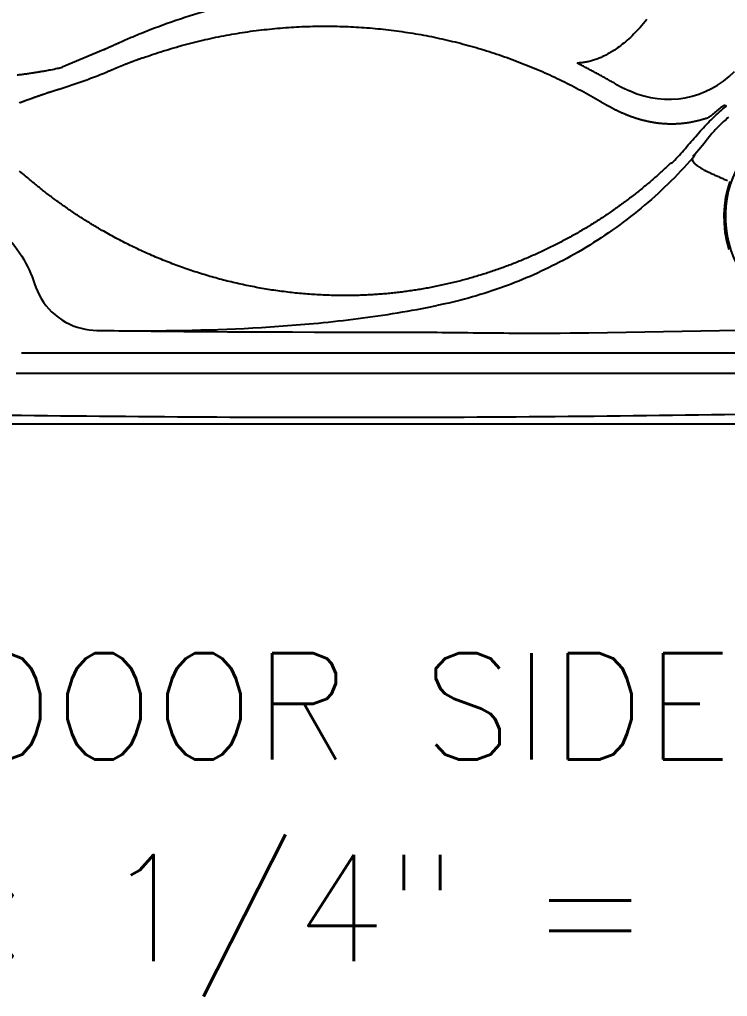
# Model space of a CAD drawing. Extents: x 528 to 612, y 649 to 778.
# Drawn here: x 558 to 584.69, y 648.8 to 685.6 of the extents above; entities that cross this region are included whole.
import ezdxf
from ezdxf.enums import TextEntityAlignment as Align

# ---------------------------------------------------------------- set-up
doc = ezdxf.new("R2010")
doc.units = 0
doc.header["$MEASUREMENT"] = 0
doc.layers.add('1', color=4, linetype='Continuous')
doc.layers.add('DIM', color=3, linetype='Continuous')
doc.styles.add('SIMPLEX', font='simplex')

# ---------------------------------------------------------------- blocks, each defined once
blk = doc.blocks.new('2010JETSETTER')
at = {"layer": '1', "color": 3, "linetype": 'Continuous'}
for p, q in [((56.411, 9.21), (56.475, 9.184)), ((29.664, 1.924), (72.055, 1.924))]:
    blk.add_line(p, q, dxfattribs=at)
at = {"layer": '1', "color": 4, "linetype": 'Continuous'}
blk.add_lwpolyline([(12, 65.108), (72.112, 65.108, -0.414214), (84.112, 53.108), (84.112, 12, -0.414214), (72.112, 0), (12, 0, -0.414214), (0, 12), (0, 53.108, -0.414214)], format="xyb", close=True, dxfattribs=at)
at = {"layer": '1', "color": 3, "linetype": 'Continuous'}
for points in [[(53.431, 15.252), (53.367, 15.172), (53.305, 15.095), (53.243, 15.021), (53.182, 14.951), (53.121, 14.883), (53.06, 14.817), (52.998, 14.754), (52.937, 14.692), (52.876, 14.632), (52.815, 14.574), (52.754, 14.518), (52.693, 14.464), (52.632, 14.412), (52.571, 14.362), (52.511, 14.314), (52.451, 14.267), (52.392, 14.222), (52.333, 14.18), (52.274, 14.139), (52.216, 14.099), (52.101, 14.026)], [(34.437, 13.804), (34.533, 13.838), (34.63, 13.872), (34.726, 13.905), (34.823, 13.938), (34.92, 13.97), (35.017, 14.002), (35.114, 14.033), (35.212, 14.064), (35.309, 14.094), (35.407, 14.124), (35.505, 14.154), (35.603, 14.182), (35.701, 14.211), (35.8, 14.239), (35.898, 14.266), (35.997, 14.293), (36.096, 14.319), (36.195, 14.345), (36.294, 14.371), (36.393, 14.395), (36.492, 14.42), (36.591, 14.444), (36.691, 14.467), (36.79, 14.49), (36.89, 14.513), (36.99, 14.534), (37.09, 14.556), (37.19, 14.577), (37.29, 14.597), (37.39, 14.617), (37.491, 14.637), (37.591, 14.655), (37.692, 14.674), (37.792, 14.692), (37.893, 14.709), (37.994, 14.726), (38.095, 14.742), (38.196, 14.758), (38.297, 14.774), (38.398, 14.788), (38.499, 14.803), (38.6, 14.817), (38.702, 14.83), (38.803, 14.843), (38.905, 14.855), (39.006, 14.867), (39.108, 14.878), (39.209, 14.889), (39.311, 14.899), (39.413, 14.909), (39.515, 14.918), (39.617, 14.927), (39.718, 14.935), (39.82, 14.943), (39.922, 14.95), (40.024, 14.957), (40.126, 14.963), (40.228, 14.969), (40.331, 14.974), (40.433, 14.979), (40.535, 14.983), (40.637, 14.987), (40.739, 14.99), (40.841, 14.992), (40.943, 14.994), (41.046, 14.996), (41.148, 14.997), (41.25, 14.998), (41.352, 14.998), (41.455, 14.997), (41.557, 14.996), (41.659, 14.995), (41.761, 14.993), (41.863, 14.99), (41.965, 14.987), (42.068, 14.984), (42.17, 14.98), (42.272, 14.975), (42.374, 14.97), (42.476, 14.965), (42.578, 14.958), (42.68, 14.952), (42.782, 14.945), (42.884, 14.937), (42.986, 14.929), (43.088, 14.92), (43.19, 14.911), (43.291, 14.902), (43.393, 14.891), (43.495, 14.881), (43.596, 14.87), (43.698, 14.858), (43.799, 14.846), (43.901, 14.833), (44.002, 14.82), (44.103, 14.806), (44.205, 14.792), (44.306, 14.777), (44.407, 14.762), (44.508, 14.746), (44.609, 14.73), (44.71, 14.713), (44.81, 14.696), (44.911, 14.678), (45.012, 14.66), (45.112, 14.641), (45.212, 14.621), (45.313, 14.602), (45.413, 14.581), (45.513, 14.561), (45.613, 14.539), (45.713, 14.517), (45.813, 14.495), (45.912, 14.472), (46.012, 14.449), (46.111, 14.425), (46.21, 14.401), (46.31, 14.376), (46.409, 14.351), (46.507, 14.325), (46.606, 14.299), (46.705, 14.272), (46.803, 14.245), (46.902, 14.217), (47, 14.189), (47.098, 14.16), (47.196, 14.131), (47.294, 14.101), (47.392, 14.071), (47.489, 14.04), (47.586, 14.009), (47.684, 13.977), (47.781, 13.945), (47.877, 13.912), (47.974, 13.879), (48.071, 13.846), (48.167, 13.811), (48.263, 13.777), (48.359, 13.742), (48.455, 13.706), (48.551, 13.67), (48.646, 13.634), (48.741, 13.597), (48.837, 13.559), (48.931, 13.521), (49.026, 13.483), (49.121, 13.444), (49.215, 13.404), (49.309, 13.365), (49.403, 13.324), (49.497, 13.284), (49.59, 13.242), (49.684, 13.201), (49.777, 13.158), (49.87, 13.116), (49.962, 13.073), (50.055, 13.029), (50.147, 12.985), (50.239, 12.94), (50.331, 12.895), (50.422, 12.85), (50.514, 12.804), (50.605, 12.758), (50.696, 12.711), (50.786, 12.664), (50.877, 12.616), (50.967, 12.568), (51.057, 12.519), (51.147, 12.47), (51.236, 12.421), (51.325, 12.371), (51.414, 12.32), (51.503, 12.269), (51.679, 12.166)], [(33.555, 14.373), (33.551, 14.371), (33.548, 14.369), (33.544, 14.368), (33.541, 14.366), (33.537, 14.364), (33.533, 14.363), (33.53, 14.361), (33.526, 14.359), (33.522, 14.358), (33.519, 14.356), (33.515, 14.355), (33.511, 14.353), (33.508, 14.351), (33.504, 14.35), (33.501, 14.348), (33.497, 14.346), (33.493, 14.345), (33.49, 14.343), (33.482, 14.34)], [(52.101, 14.026), (52.056, 14), (52.013, 13.974), (51.969, 13.949), (51.926, 13.926), (51.883, 13.903), (51.841, 13.882), (51.799, 13.861), (51.757, 13.841), (51.715, 13.822), (51.674, 13.804), (51.632, 13.786), (51.591, 13.77), (51.55, 13.754), (51.509, 13.739), (51.468, 13.725), (51.427, 13.711), (51.387, 13.699), (51.347, 13.687), (51.307, 13.677), (51.267, 13.667), (51.228, 13.658), (51.188, 13.649), (51.149, 13.642), (51.11, 13.635), (51.072, 13.63), (51.034, 13.625), (50.996, 13.621), (50.958, 13.618), (50.884, 13.614)], [(34.437, 13.804), (34.422, 13.798), (34.406, 13.793), (34.391, 13.787), (34.376, 13.782), (34.361, 13.777), (34.346, 13.771), (34.331, 13.766), (34.316, 13.76), (34.301, 13.755), (34.286, 13.749), (34.27, 13.743), (34.255, 13.738), (34.24, 13.732), (34.225, 13.727), (34.21, 13.721), (34.195, 13.716), (34.18, 13.71), (34.165, 13.704), (34.15, 13.699), (34.135, 13.693), (34.12, 13.687), (34.105, 13.682), (34.09, 13.676), (34.075, 13.67), (34.06, 13.665), (34.044, 13.659), (34.029, 13.653), (34.014, 13.647), (33.999, 13.642), (33.984, 13.636), (33.969, 13.63), (33.954, 13.624), (33.939, 13.618), (33.924, 13.613), (33.909, 13.607), (33.894, 13.601), (33.879, 13.595), (33.864, 13.589), (33.849, 13.583), (33.834, 13.577), (33.819, 13.571), (33.804, 13.565), (33.789, 13.56), (33.774, 13.554), (33.759, 13.548), (33.744, 13.542), (33.729, 13.536), (33.714, 13.53), (33.7, 13.524), (33.685, 13.518), (33.67, 13.511), (33.655, 13.505), (33.64, 13.499), (33.625, 13.493), (33.61, 13.487), (33.595, 13.481), (33.58, 13.475), (33.564, 13.469), (33.549, 13.462), (33.534, 13.456), (33.519, 13.45), (33.505, 13.444), (33.491, 13.438), (33.464, 13.427)], [(31.281, 12.629), (31.355, 12.653), (31.43, 12.676), (31.504, 12.701), (31.579, 12.725), (31.653, 12.749), (31.727, 12.774), (31.801, 12.799), (31.875, 12.824), (31.949, 12.85), (32.023, 12.875), (32.097, 12.901), (32.171, 12.927), (32.244, 12.953), (32.318, 12.98), (32.391, 13.007), (32.464, 13.034), (32.538, 13.061), (32.611, 13.088), (32.684, 13.116), (32.757, 13.144), (32.83, 13.172), (32.903, 13.2), (32.975, 13.228), (33.121, 13.286)], [(33.464, 13.427), (33.45, 13.421), (33.436, 13.415), (33.422, 13.409), (33.408, 13.404), (33.395, 13.398), (33.381, 13.392), (33.367, 13.387), (33.353, 13.381), (33.339, 13.375), (33.326, 13.37), (33.312, 13.364), (33.298, 13.358), (33.285, 13.353), (33.271, 13.347), (33.257, 13.341), (33.243, 13.336), (33.23, 13.33), (33.216, 13.325), (33.202, 13.319), (33.189, 13.314), (33.175, 13.308), (33.161, 13.303), (33.148, 13.297), (33.121, 13.286)], [(29.78, 12.108), (29.791, 12.112), (29.802, 12.117), (29.814, 12.121), (29.825, 12.125), (29.836, 12.13), (29.847, 12.134), (29.859, 12.138), (29.87, 12.143), (29.881, 12.147), (29.893, 12.151), (29.904, 12.156), (29.915, 12.16), (29.927, 12.164), (29.938, 12.169), (29.95, 12.173), (29.961, 12.177), (29.973, 12.182), (29.985, 12.186), (29.996, 12.191), (30.008, 12.195), (30.02, 12.199), (30.031, 12.204), (30.043, 12.208), (30.055, 12.212), (30.067, 12.217), (30.078, 12.221), (30.09, 12.226), (30.102, 12.23), (30.114, 12.234), (30.126, 12.239), (30.138, 12.243), (30.15, 12.248), (30.162, 12.252), (30.174, 12.256), (30.186, 12.261), (30.198, 12.265), (30.21, 12.269), (30.222, 12.274), (30.235, 12.278), (30.247, 12.283), (30.259, 12.287), (30.271, 12.291), (30.283, 12.296), (30.296, 12.3), (30.308, 12.305), (30.32, 12.309), (30.333, 12.313), (30.345, 12.318), (30.357, 12.322), (30.37, 12.327), (30.382, 12.331), (30.395, 12.335), (30.407, 12.34), (30.42, 12.344), (30.432, 12.349), (30.445, 12.353), (30.458, 12.357), (30.47, 12.362), (30.483, 12.366), (30.495, 12.371), (30.508, 12.375), (30.521, 12.379), (30.533, 12.384), (30.546, 12.388), (30.559, 12.392), (30.572, 12.397), (30.584, 12.401), (30.597, 12.406), (30.61, 12.41), (30.623, 12.414), (30.636, 12.419), (30.649, 12.423), (30.662, 12.427), (30.674, 12.432), (30.687, 12.436), (30.7, 12.441), (30.713, 12.445), (30.726, 12.449), (30.739, 12.454), (30.752, 12.458), (30.765, 12.462), (30.778, 12.467), (30.791, 12.471), (30.804, 12.475), (30.817, 12.48), (30.831, 12.484), (30.844, 12.488), (30.857, 12.493), (30.87, 12.497), (30.883, 12.501), (30.896, 12.506), (30.909, 12.51), (30.922, 12.514), (30.936, 12.519), (30.949, 12.523), (30.962, 12.527), (30.975, 12.532), (30.989, 12.536), (31.002, 12.54), (31.015, 12.544), (31.028, 12.549), (31.041, 12.553), (31.055, 12.557), (31.068, 12.561), (31.081, 12.566), (31.095, 12.57), (31.108, 12.574), (31.121, 12.578), (31.134, 12.583), (31.148, 12.587), (31.161, 12.591), (31.174, 12.595), (31.188, 12.6), (31.201, 12.604), (31.214, 12.608), (31.228, 12.612), (31.241, 12.616), (31.254, 12.621), (31.281, 12.629)], [(51.679, 12.166), (51.685, 12.163), (51.691, 12.159), (51.697, 12.156), (51.703, 12.152), (51.709, 12.149), (51.715, 12.145), (51.721, 12.142), (51.726, 12.138), (51.732, 12.135), (51.738, 12.131), (51.744, 12.128), (51.75, 12.124), (51.756, 12.121), (51.762, 12.117), (51.768, 12.114), (51.773, 12.11), (51.779, 12.107), (51.785, 12.103), (51.791, 12.1), (51.797, 12.096), (51.803, 12.092), (51.809, 12.089), (51.814, 12.085), (51.826, 12.078)], [(55.734, 11.535), (55.729, 11.534), (55.724, 11.532), (55.718, 11.531), (55.713, 11.53), (55.708, 11.528), (55.703, 11.527), (55.698, 11.525), (55.692, 11.524), (55.687, 11.522), (55.681, 11.521), (55.675, 11.519), (55.67, 11.518), (55.664, 11.516), (55.658, 11.514), (55.652, 11.513), (55.646, 11.511), (55.64, 11.509), (55.634, 11.507), (55.628, 11.506), (55.622, 11.504), (55.616, 11.502), (55.609, 11.5), (55.603, 11.498), (55.596, 11.496), (55.59, 11.494), (55.583, 11.492), (55.576, 11.49), (55.57, 11.488), (55.563, 11.486), (55.556, 11.484), (55.549, 11.482), (55.541, 11.48), (55.534, 11.478), (55.527, 11.476), (55.519, 11.474), (55.512, 11.472), (55.504, 11.47), (55.497, 11.468), (55.489, 11.466), (55.481, 11.463), (55.473, 11.461), (55.465, 11.459), (55.457, 11.457), (55.449, 11.455), (55.44, 11.452), (55.432, 11.45), (55.423, 11.448), (55.415, 11.446), (55.406, 11.443), (55.397, 11.441), (55.389, 11.439), (55.38, 11.437), (55.371, 11.434), (55.361, 11.432), (55.352, 11.43), (55.343, 11.427), (55.333, 11.425), (55.324, 11.423), (55.314, 11.42), (55.304, 11.418), (55.294, 11.416), (55.285, 11.413), (55.274, 11.411), (55.264, 11.409), (55.254, 11.407), (55.244, 11.404), (55.233, 11.402), (55.223, 11.4), (55.212, 11.397), (55.201, 11.395), (55.19, 11.393), (55.179, 11.39), (55.168, 11.388), (55.157, 11.386), (55.146, 11.384), (55.134, 11.382), (55.123, 11.379), (55.111, 11.377), (55.1, 11.375), (55.088, 11.373), (55.076, 11.371), (55.064, 11.368), (55.052, 11.366), (55.039, 11.364), (55.027, 11.362), (55.014, 11.36), (55.002, 11.358), (54.989, 11.356), (54.976, 11.354), (54.963, 11.352), (54.95, 11.35), (54.937, 11.348), (54.924, 11.346), (54.911, 11.345), (54.897, 11.343), (54.884, 11.341), (54.87, 11.339), (54.856, 11.338), (54.842, 11.336), (54.828, 11.334), (54.814, 11.333), (54.8, 11.331), (54.786, 11.33), (54.771, 11.328), (54.757, 11.327), (54.742, 11.325), (54.727, 11.324), (54.712, 11.323), (54.697, 11.321), (54.682, 11.32), (54.667, 11.319), (54.652, 11.318), (54.637, 11.317), (54.621, 11.316), (54.605, 11.315), (54.59, 11.314), (54.574, 11.313), (54.558, 11.312), (54.542, 11.312), (54.526, 11.311), (54.51, 11.311), (54.493, 11.31), (54.477, 11.31), (54.461, 11.309), (54.444, 11.309), (54.427, 11.309), (54.411, 11.308), (54.394, 11.308), (54.377, 11.308), (54.36, 11.308), (54.343, 11.308), (54.325, 11.308), (54.308, 11.309), (54.291, 11.309), (54.273, 11.309), (54.255, 11.31), (54.238, 11.31), (54.22, 11.311), (54.202, 11.312), (54.184, 11.313), (54.166, 11.313), (54.148, 11.314), (54.13, 11.315), (54.112, 11.317), (54.093, 11.318), (54.075, 11.319), (54.056, 11.32), (54.038, 11.322), (54.019, 11.323), (54, 11.325), (53.982, 11.327), (53.963, 11.329), (53.944, 11.331), (53.925, 11.333), (53.906, 11.335), (53.887, 11.337), (53.867, 11.339), (53.848, 11.342), (53.829, 11.344), (53.809, 11.347), (53.79, 11.349), (53.77, 11.352), (53.751, 11.355), (53.731, 11.358), (53.711, 11.361), (53.692, 11.364), (53.672, 11.368), (53.652, 11.371), (53.632, 11.375), (53.612, 11.378), (53.592, 11.382), (53.572, 11.386), (53.552, 11.39), (53.532, 11.394), (53.511, 11.398), (53.491, 11.402), (53.471, 11.406), (53.45, 11.411), (53.43, 11.415), (53.409, 11.42), (53.389, 11.425), (53.368, 11.43), (53.347, 11.435), (53.327, 11.44), (53.306, 11.445), (53.285, 11.45), (53.264, 11.456), (53.244, 11.461), (53.223, 11.467), (53.202, 11.472), (53.181, 11.478), (53.16, 11.484), (53.139, 11.49), (53.118, 11.497), (53.097, 11.503), (53.075, 11.509), (53.054, 11.516), (53.033, 11.522), (53.012, 11.529), (52.99, 11.536), (52.969, 11.543), (52.948, 11.55), (52.926, 11.557), (52.905, 11.565), (52.884, 11.572), (52.862, 11.58), (52.841, 11.587), (52.819, 11.595), (52.798, 11.603), (52.776, 11.611), (52.754, 11.619), (52.733, 11.628), (52.711, 11.636), (52.69, 11.644), (52.668, 11.653), (52.646, 11.662), (52.625, 11.671), (52.603, 11.68), (52.581, 11.689), (52.56, 11.698), (52.538, 11.707), (52.516, 11.717), (52.494, 11.726), (52.473, 11.736), (52.451, 11.746), (52.429, 11.755), (52.407, 11.765), (52.386, 11.776), (52.364, 11.786), (52.342, 11.796), (52.32, 11.807), (52.299, 11.817), (52.277, 11.828), (52.255, 11.839), (52.234, 11.85), (52.212, 11.861), (52.19, 11.872), (52.168, 11.883), (52.147, 11.895), (52.125, 11.906), (52.104, 11.918), (52.082, 11.929), (52.061, 11.941), (52.039, 11.953), (52.018, 11.965), (51.996, 11.977), (51.975, 11.99), (51.953, 12.002), (51.932, 12.014), (51.911, 12.027), (51.889, 12.04), (51.868, 12.052), (51.826, 12.078)], [(56.515, 11.57), (56.467, 11.528), (56.42, 11.487), (56.373, 11.445), (56.326, 11.402), (56.28, 11.359), (56.235, 11.316), (56.19, 11.272), (56.145, 11.227), (56.101, 11.182), (56.057, 11.137), (56.014, 11.091), (55.971, 11.044), (55.929, 10.997), (55.888, 10.95), (55.847, 10.902), (55.806, 10.854), (55.726, 10.756)], [(56.338, 12.014), (56.322, 12.002), (56.307, 11.989), (56.291, 11.977), (56.276, 11.965), (56.26, 11.953), (56.245, 11.941), (56.23, 11.929), (56.214, 11.916), (56.199, 11.904), (56.184, 11.892), (56.168, 11.879), (56.153, 11.867), (56.138, 11.854), (56.123, 11.842), (56.108, 11.829), (56.093, 11.817), (56.078, 11.804), (56.063, 11.791), (56.033, 11.766)], [(56.436, 11.988), (56.431, 11.989), (56.427, 11.99), (56.422, 11.992), (56.417, 11.993), (56.412, 11.994), (56.407, 11.995), (56.402, 11.997), (56.397, 11.998), (56.392, 11.999), (56.387, 12.001), (56.382, 12.002), (56.377, 12.003), (56.372, 12.005), (56.368, 12.006), (56.363, 12.007), (56.358, 12.008), (56.353, 12.01), (56.348, 12.011), (56.338, 12.014)], [(56.033, 11.766), (56.019, 11.754), (56.004, 11.741), (55.99, 11.729), (55.975, 11.717), (55.96, 11.705), (55.946, 11.693), (55.931, 11.682), (55.916, 11.67), (55.901, 11.658), (55.886, 11.647), (55.871, 11.635), (55.856, 11.624), (55.841, 11.612), (55.826, 11.601), (55.811, 11.59), (55.795, 11.579), (55.78, 11.567), (55.765, 11.557), (55.734, 11.535)], [(55.171, 10.034), (55.058, 9.907), (54.943, 9.781), (54.827, 9.656), (54.71, 9.533), (54.592, 9.41), (54.473, 9.289), (54.352, 9.169), (54.23, 9.05), (54.107, 8.932), (53.983, 8.815), (53.858, 8.7), (53.732, 8.586), (53.605, 8.473), (53.476, 8.361), (53.347, 8.251), (53.216, 8.142), (53.084, 8.034), (52.952, 7.927), (52.818, 7.822), (52.683, 7.718), (52.547, 7.615), (52.411, 7.514), (52.273, 7.414), (52.134, 7.315), (51.994, 7.218), (51.854, 7.122), (51.712, 7.027), (51.57, 6.934), (51.426, 6.842), (51.282, 6.752), (51.137, 6.663), (50.991, 6.575), (50.844, 6.489), (50.548, 6.321)], [(55.352, 9.728), (55.35, 9.73), (55.348, 9.731), (55.345, 9.733), (55.343, 9.734), (55.341, 9.736), (55.339, 9.738), (55.336, 9.739), (55.334, 9.741), (55.332, 9.743), (55.33, 9.744), (55.328, 9.746), (55.326, 9.747), (55.323, 9.749), (55.321, 9.751), (55.319, 9.752), (55.317, 9.754), (55.315, 9.756), (55.313, 9.757), (55.311, 9.759), (55.309, 9.76), (55.307, 9.762), (55.305, 9.764), (55.303, 9.765), (55.301, 9.767), (55.299, 9.769), (55.297, 9.77), (55.295, 9.772), (55.293, 9.773), (55.291, 9.775), (55.289, 9.777), (55.287, 9.778), (55.286, 9.78), (55.284, 9.782), (55.282, 9.783), (55.28, 9.785), (55.278, 9.786), (55.276, 9.788), (55.275, 9.79), (55.273, 9.791), (55.271, 9.793), (55.269, 9.794), (55.268, 9.796), (55.266, 9.798), (55.264, 9.799), (55.263, 9.801), (55.261, 9.802), (55.259, 9.804), (55.258, 9.805), (55.256, 9.807), (55.255, 9.809), (55.253, 9.81), (55.251, 9.812), (55.25, 9.813), (55.248, 9.815), (55.247, 9.816), (55.245, 9.818), (55.244, 9.819), (55.242, 9.821), (55.241, 9.822), (55.24, 9.824), (55.238, 9.826), (55.237, 9.827), (55.235, 9.829), (55.234, 9.83), (55.233, 9.832), (55.231, 9.833), (55.23, 9.835), (55.229, 9.836), (55.227, 9.837), (55.226, 9.839), (55.225, 9.84), (55.223, 9.842), (55.222, 9.843), (55.221, 9.845), (55.22, 9.846), (55.219, 9.848), (55.217, 9.849), (55.216, 9.851), (55.215, 9.852), (55.214, 9.853), (55.213, 9.855), (55.212, 9.856), (55.21, 9.858), (55.209, 9.859), (55.208, 9.86), (55.207, 9.862), (55.206, 9.863), (55.205, 9.865), (55.204, 9.866), (55.203, 9.867), (55.202, 9.869), (55.201, 9.87), (55.2, 9.871), (55.199, 9.873), (55.198, 9.874), (55.197, 9.875), (55.196, 9.877), (55.195, 9.878), (55.194, 9.879), (55.194, 9.881), (55.193, 9.882), (55.192, 9.883), (55.191, 9.885), (55.19, 9.886), (55.189, 9.887), (55.189, 9.889), (55.188, 9.89), (55.187, 9.891), (55.186, 9.892), (55.185, 9.894), (55.185, 9.895), (55.184, 9.896), (55.183, 9.897), (55.182, 9.899), (55.182, 9.9), (55.181, 9.901), (55.18, 9.902), (55.18, 9.904), (55.179, 9.905), (55.178, 9.906), (55.178, 9.907), (55.177, 9.908), (55.176, 9.91), (55.176, 9.911), (55.175, 9.912), (55.175, 9.913), (55.174, 9.914), (55.173, 9.916), (55.173, 9.917), (55.172, 9.918), (55.172, 9.919), (55.171, 9.92), (55.171, 9.921), (55.17, 9.923), (55.17, 9.924), (55.169, 9.925), (55.169, 9.926), (55.168, 9.927), (55.168, 9.928), (55.167, 9.929), (55.167, 9.93), (55.167, 9.932), (55.166, 9.933), (55.166, 9.934), (55.165, 9.935), (55.165, 9.936), (55.165, 9.937), (55.164, 9.938), (55.164, 9.939), (55.164, 9.94), (55.163, 9.941), (55.163, 9.943), (55.163, 9.944), (55.162, 9.945), (55.162, 9.946), (55.162, 9.947), (55.161, 9.948), (55.161, 9.949), (55.161, 9.95), (55.161, 9.951), (55.16, 9.952), (55.16, 9.953), (55.16, 9.954), (55.16, 9.955), (55.159, 9.956), (55.159, 9.957), (55.159, 9.958), (55.159, 9.959), (55.159, 9.96), (55.158, 9.961), (55.158, 9.962), (55.158, 9.963), (55.158, 9.964), (55.158, 9.965), (55.158, 9.966), (55.158, 9.967), (55.157, 9.968), (55.157, 9.969), (55.157, 9.97), (55.157, 9.971), (55.157, 9.972), (55.157, 9.973), (55.157, 9.974), (55.157, 9.975), (55.157, 9.976), (55.157, 9.977), (55.157, 9.978), (55.157, 9.979), (55.157, 9.979), (55.157, 9.98), (55.157, 9.981), (55.157, 9.982), (55.157, 9.983), (55.157, 9.984), (55.157, 9.985), (55.157, 9.986), (55.157, 9.987), (55.157, 9.988), (55.157, 9.989), (55.157, 9.989), (55.157, 9.99), (55.157, 9.991), (55.157, 9.992), (55.157, 9.993), (55.157, 9.994), (55.158, 9.995), (55.158, 9.996), (55.158, 9.997), (55.158, 9.997), (55.158, 9.998), (55.158, 9.999), (55.158, 10), (55.159, 10.001), (55.159, 10.002), (55.159, 10.003), (55.159, 10.003), (55.159, 10.004), (55.159, 10.005), (55.16, 10.006), (55.16, 10.007), (55.16, 10.008), (55.16, 10.008), (55.161, 10.009), (55.161, 10.01), (55.161, 10.011), (55.161, 10.012), (55.162, 10.013), (55.162, 10.013), (55.162, 10.014), (55.162, 10.015), (55.163, 10.016), (55.163, 10.017), (55.163, 10.017), (55.164, 10.018), (55.164, 10.019), (55.164, 10.02), (55.165, 10.021), (55.165, 10.021), (55.165, 10.022), (55.166, 10.023), (55.166, 10.024), (55.166, 10.025), (55.167, 10.025), (55.167, 10.026), (55.167, 10.027), (55.168, 10.028), (55.168, 10.028), (55.169, 10.029), (55.169, 10.03), (55.169, 10.031), (55.17, 10.032), (55.17, 10.032), (55.171, 10.034)], [(55.209, 10.129), (55.21, 10.13), (55.211, 10.131), (55.213, 10.132), (55.214, 10.133), (55.215, 10.133), (55.216, 10.134), (55.217, 10.135), (55.218, 10.135), (55.219, 10.136), (55.22, 10.136), (55.221, 10.136), (55.222, 10.137), (55.222, 10.137), (55.223, 10.137), (55.224, 10.137), (55.224, 10.137), (55.224, 10.137), (55.225, 10.137), (55.225, 10.136), (55.225, 10.136), (55.226, 10.136), (55.226, 10.135), (55.226, 10.135), (55.226, 10.134), (55.226, 10.134), (55.226, 10.133), (55.226, 10.132), (55.226, 10.131), (55.226, 10.131), (55.225, 10.13), (55.225, 10.129), (55.225, 10.128), (55.225, 10.127), (55.224, 10.126), (55.224, 10.125), (55.223, 10.124), (55.223, 10.123), (55.222, 10.121), (55.222, 10.12), (55.221, 10.119), (55.221, 10.118), (55.22, 10.116), (55.219, 10.115), (55.219, 10.114), (55.218, 10.112), (55.217, 10.111), (55.216, 10.109), (55.216, 10.108), (55.215, 10.106), (55.214, 10.105), (55.213, 10.103), (55.212, 10.102), (55.211, 10.1), (55.21, 10.098), (55.21, 10.097), (55.209, 10.095), (55.208, 10.094), (55.207, 10.092), (55.206, 10.09), (55.205, 10.088), (55.204, 10.087), (55.203, 10.085), (55.202, 10.083), (55.201, 10.082), (55.2, 10.08), (55.198, 10.078), (55.197, 10.076), (55.196, 10.074), (55.195, 10.073), (55.194, 10.071), (55.193, 10.069), (55.192, 10.067), (55.191, 10.065), (55.19, 10.064), (55.189, 10.062), (55.187, 10.06), (55.186, 10.058), (55.185, 10.056), (55.184, 10.054), (55.183, 10.053), (55.182, 10.051), (55.181, 10.049), (55.179, 10.047), (55.178, 10.045), (55.177, 10.043), (55.176, 10.041), (55.175, 10.039), (55.173, 10.038), (55.171, 10.034)], [(54.356, 9.855), (54.357, 9.853), (54.358, 9.851), (54.358, 9.849), (54.359, 9.847), (54.36, 9.845), (54.361, 9.843), (54.362, 9.841), (54.362, 9.839), (54.363, 9.837), (54.364, 9.835), (54.365, 9.833), (54.365, 9.831), (54.366, 9.828), (54.368, 9.824)], [(55.585, 9.579), (55.575, 9.585), (55.566, 9.591), (55.556, 9.597), (55.546, 9.603), (55.536, 9.608), (55.527, 9.614), (55.517, 9.62), (55.507, 9.626), (55.498, 9.632), (55.488, 9.638), (55.479, 9.644), (55.469, 9.65), (55.46, 9.656), (55.451, 9.662), (55.441, 9.668), (55.432, 9.674), (55.423, 9.68), (55.414, 9.686), (55.405, 9.692), (55.396, 9.698), (55.387, 9.704), (55.378, 9.71), (55.369, 9.716), (55.352, 9.728)], [(55.585, 9.579), (55.592, 9.576), (55.6, 9.573), (55.607, 9.57), (55.615, 9.567), (55.622, 9.563), (55.629, 9.56), (55.637, 9.557), (55.644, 9.554), (55.652, 9.55), (55.659, 9.547), (55.666, 9.544), (55.674, 9.541), (55.681, 9.537), (55.688, 9.534), (55.696, 9.531), (55.703, 9.527), (55.71, 9.524), (55.717, 9.52), (55.732, 9.514)], [(55.732, 9.514), (55.766, 9.498), (55.799, 9.482), (55.833, 9.466), (55.867, 9.451), (55.901, 9.435), (55.934, 9.42), (55.968, 9.404), (56.002, 9.389), (56.036, 9.374), (56.07, 9.359), (56.104, 9.343), (56.138, 9.328), (56.172, 9.313), (56.206, 9.298), (56.24, 9.284), (56.274, 9.269), (56.308, 9.254), (56.343, 9.24), (56.411, 9.21)], [(56.56, 9.148), (56.471, 8.856), (56.403, 8.551), (56.358, 8.234), (56.338, 7.908), (56.344, 7.577), (56.378, 7.242), (56.441, 6.908), (56.532, 6.578)], [(28.609, 7.652), (28.735, 7.562), (28.858, 7.468), (28.977, 7.37), (29.093, 7.268), (29.204, 7.162), (29.312, 7.052), (29.416, 6.94), (29.516, 6.824), (29.611, 6.706), (29.702, 6.585), (29.788, 6.462), (29.869, 6.336), (29.946, 6.209), (30.018, 6.08), (30.086, 5.95), (30.148, 5.819), (30.206, 5.687), (30.259, 5.554), (30.352, 5.288)], [(50.548, 6.321), (50.414, 6.247), (50.278, 6.174), (50.142, 6.103), (50.005, 6.032), (49.868, 5.963), (49.73, 5.895), (49.592, 5.828), (49.453, 5.763), (49.313, 5.698), (49.173, 5.635), (49.032, 5.573), (48.891, 5.513), (48.749, 5.453), (48.606, 5.395), (48.464, 5.338), (48.32, 5.283), (48.176, 5.228), (48.032, 5.175), (47.887, 5.123), (47.742, 5.073), (47.597, 5.023), (47.45, 4.975), (47.304, 4.929), (47.157, 4.883), (47.01, 4.839), (46.862, 4.796), (46.714, 4.755), (46.566, 4.714), (46.417, 4.675), (46.268, 4.638), (46.118, 4.601), (45.969, 4.566), (45.819, 4.533), (45.518, 4.469)], [(30.352, 5.288), (30.4, 5.148), (30.458, 5.009), (30.525, 4.871), (30.601, 4.736), (30.687, 4.604), (30.782, 4.477), (30.886, 4.355), (30.998, 4.239), (31.118, 4.13), (31.244, 4.029), (31.378, 3.937), (31.516, 3.853), (31.659, 3.779), (31.806, 3.714), (31.955, 3.66), (32.106, 3.615), (32.257, 3.581), (32.408, 3.556), (32.706, 3.534)], [(40.865, 3.798), (41.052, 3.815), (41.239, 3.834), (41.426, 3.853), (41.613, 3.873), (41.8, 3.894), (41.987, 3.915), (42.174, 3.937), (42.361, 3.96), (42.547, 3.983), (42.734, 4.008), (42.92, 4.033), (43.107, 4.059), (43.293, 4.085), (43.479, 4.113), (43.665, 4.141), (43.851, 4.17), (44.037, 4.2), (44.223, 4.23), (44.408, 4.262), (44.593, 4.294), (44.779, 4.328), (44.964, 4.362), (45.149, 4.397), (45.518, 4.469)], [(32.706, 3.534), (33.033, 3.53), (33.36, 3.527), (33.687, 3.525), (34.013, 3.524), (34.34, 3.524), (34.667, 3.525), (34.994, 3.526), (35.32, 3.529), (35.647, 3.534), (35.974, 3.539), (36.3, 3.545), (36.627, 3.553), (36.953, 3.563), (37.28, 3.573), (37.606, 3.585), (37.932, 3.599), (38.259, 3.614), (38.585, 3.631), (38.911, 3.649), (39.237, 3.67), (39.563, 3.691), (39.888, 3.715), (40.214, 3.741), (40.865, 3.798)], [(50.548, 3.439), (51.252, 3.448), (51.955, 3.458), (52.658, 3.468), (53.362, 3.478), (54.065, 3.49), (54.768, 3.502), (55.471, 3.515), (56.175, 3.528), (56.878, 3.542), (57.581, 3.557), (58.284, 3.573), (58.988, 3.589), (59.691, 3.606), (60.394, 3.624), (61.097, 3.642), (61.8, 3.661), (62.503, 3.681), (63.206, 3.701), (64.613, 3.744)], [(32.706, 3.534), (33.116, 3.529), (33.526, 3.524), (33.935, 3.519), (34.345, 3.515), (34.755, 3.511), (35.165, 3.507), (35.574, 3.503), (35.984, 3.5), (36.394, 3.496), (36.804, 3.493), (37.213, 3.49), (37.623, 3.488), (38.033, 3.485), (38.443, 3.483), (38.853, 3.481), (39.262, 3.48), (39.672, 3.478), (40.082, 3.477), (40.902, 3.475)], [(40.911, 3.475), (40.91, 3.475), (40.91, 3.475), (40.909, 3.475), (40.909, 3.475), (40.908, 3.475), (40.908, 3.475), (40.907, 3.475), (40.907, 3.475), (40.907, 3.475), (40.906, 3.475), (40.906, 3.475), (40.905, 3.475), (40.905, 3.475), (40.904, 3.475), (40.904, 3.475), (40.903, 3.475), (40.903, 3.475), (40.902, 3.475), (40.902, 3.475)], [(40.902, 3.475), (41.095, 3.475), (41.288, 3.475), (41.481, 3.475), (41.674, 3.474), (41.867, 3.474), (42.06, 3.474), (42.253, 3.474), (42.446, 3.474), (42.639, 3.474), (42.832, 3.474), (43.025, 3.474), (43.217, 3.474), (43.41, 3.473), (43.603, 3.473), (43.796, 3.473), (43.989, 3.472), (44.182, 3.471), (44.375, 3.471), (44.568, 3.47), (44.761, 3.469), (44.953, 3.468), (45.146, 3.466), (45.339, 3.465), (45.532, 3.464), (45.725, 3.462), (45.918, 3.46), (46.111, 3.458), (46.303, 3.456), (46.496, 3.454), (46.689, 3.452), (46.882, 3.45), (47.075, 3.448), (47.268, 3.446), (47.461, 3.444), (47.654, 3.442), (47.846, 3.441), (48.039, 3.439), (48.232, 3.438), (48.425, 3.436), (48.618, 3.435), (48.811, 3.434), (49.004, 3.433), (49.197, 3.433), (49.39, 3.433), (49.583, 3.433), (49.776, 3.434), (49.969, 3.435), (50.162, 3.436), (50.548, 3.439)], [(57.588, 2.674), (56.382, 2.674), (55.176, 2.674), (53.971, 2.674), (52.765, 2.674), (51.559, 2.674), (50.354, 2.674), (49.148, 2.674), (47.942, 2.674), (46.737, 2.674), (45.531, 2.674), (44.325, 2.674), (43.119, 2.674), (41.914, 2.674), (40.708, 2.674), (39.502, 2.674), (38.297, 2.674), (37.091, 2.674), (35.885, 2.674), (34.68, 2.674), (33.474, 2.674), (32.268, 2.674), (29.857, 2.674)], [(56.85, 0.366), (56.359, 0.359), (55.869, 0.351), (55.378, 0.344), (54.888, 0.338), (54.397, 0.331), (53.906, 0.325), (53.416, 0.319), (52.925, 0.313), (52.435, 0.307), (51.944, 0.302), (51.453, 0.297), (50.963, 0.292), (50.472, 0.288), (49.981, 0.284), (49.491, 0.28), (49, 0.276), (48.509, 0.272), (48.018, 0.269), (47.527, 0.266), (47.037, 0.263), (46.546, 0.261), (46.055, 0.259), (45.564, 0.257), (45.073, 0.255), (44.582, 0.254), (44.091, 0.252), (43.601, 0.252), (43.11, 0.251), (42.619, 0.25), (42.128, 0.25), (41.637, 0.25), (41.146, 0.251), (40.655, 0.251), (40.164, 0.252), (39.673, 0.253), (39.182, 0.255), (38.691, 0.256), (38.201, 0.258), (37.71, 0.26), (37.219, 0.263), (36.728, 0.265), (36.237, 0.268), (35.747, 0.271), (35.256, 0.275), (34.765, 0.278), (34.274, 0.282), (33.784, 0.287), (33.293, 0.291), (32.802, 0.296), (32.312, 0.301), (31.821, 0.306), (31.33, 0.311), (30.84, 0.317), (30.349, 0.323), (29.858, 0.329), (29.368, 0.336)]]:
    blk.add_lwpolyline(points, dxfattribs=at)
at = {"layer": '1', "color": 2, "linetype": 'Continuous'}
for points in [[(36.846, 15.571), (36.679, 15.523), (36.512, 15.474), (36.346, 15.423), (36.18, 15.371), (36.015, 15.319), (35.85, 15.265), (35.685, 15.209), (35.521, 15.153), (35.358, 15.096), (35.195, 15.037), (35.032, 14.977), (34.87, 14.916), (34.709, 14.854), (34.388, 14.727)], [(34.388, 14.727), (34.332, 14.705), (34.276, 14.682), (34.22, 14.659), (34.164, 14.636), (34.108, 14.612), (34.053, 14.589), (33.997, 14.565), (33.942, 14.542), (33.886, 14.518), (33.831, 14.494), (33.775, 14.47), (33.72, 14.446), (33.665, 14.422), (33.555, 14.373)], [(33.072, 14.154), (33.065, 14.151), (33.059, 14.148), (33.052, 14.145), (33.046, 14.142), (33.039, 14.139), (33.032, 14.136), (33.026, 14.134), (33.019, 14.131), (33.013, 14.128), (33.006, 14.125), (33, 14.122), (32.993, 14.119), (32.986, 14.116), (32.98, 14.113), (32.973, 14.11), (32.967, 14.108), (32.96, 14.105), (32.953, 14.102), (31.398, 13.448)], [(33.482, 14.34), (33.462, 14.33), (33.442, 14.321), (33.421, 14.311), (33.401, 14.302), (33.38, 14.293), (33.36, 14.283), (33.339, 14.274), (33.319, 14.265), (33.298, 14.255), (33.278, 14.246), (33.257, 14.237), (33.237, 14.227), (33.216, 14.218), (33.195, 14.209), (33.175, 14.2), (33.154, 14.191), (33.134, 14.181), (33.113, 14.172), (33.072, 14.154)], [(54.368, 9.824), (54.427, 9.886), (54.486, 9.948), (54.544, 10.011), (54.602, 10.074), (54.66, 10.138), (54.717, 10.201), (54.774, 10.266), (54.83, 10.33), (54.887, 10.394), (54.943, 10.459), (54.999, 10.523), (55.055, 10.588), (55.111, 10.653), (55.167, 10.717), (55.223, 10.782), (55.28, 10.846), (55.336, 10.91), (55.393, 10.975), (55.45, 11.038), (55.507, 11.102), (55.565, 11.165), (55.623, 11.228), (55.681, 11.29), (55.741, 11.352), (55.8, 11.414), (55.861, 11.475), (55.922, 11.535), (55.983, 11.595), (56.046, 11.653), (56.109, 11.712), (56.173, 11.769), (56.237, 11.825), (56.303, 11.88), (56.436, 11.988)], [(30.015, 9.349), (29.959, 9.396), (29.902, 9.442), (29.843, 9.487), (29.783, 9.531)], [(54.356, 9.855), (54.319, 9.82), (54.282, 9.785), (54.244, 9.749), (54.207, 9.714), (54.169, 9.679), (54.131, 9.644), (54.093, 9.609), (54.054, 9.574), (54.016, 9.539), (53.977, 9.504), (53.939, 9.469), (53.9, 9.434), (53.86, 9.399), (53.821, 9.364), (53.782, 9.33), (53.742, 9.295), (53.702, 9.26), (53.662, 9.226), (53.622, 9.191), (53.582, 9.157), (53.542, 9.122), (53.501, 9.088), (53.46, 9.054), (53.42, 9.02), (53.379, 8.986), (53.337, 8.952), (53.296, 8.918), (53.254, 8.884), (53.213, 8.85), (53.171, 8.816), (53.129, 8.783), (53.087, 8.749), (53.044, 8.716), (53.002, 8.682), (52.959, 8.649), (52.917, 8.615), (52.874, 8.582), (52.831, 8.549), (52.787, 8.516), (52.744, 8.483), (52.7, 8.45), (52.657, 8.418), (52.613, 8.385), (52.569, 8.352), (52.525, 8.32), (52.48, 8.287), (52.436, 8.255), (52.391, 8.223), (52.347, 8.191), (52.302, 8.159), (52.257, 8.127), (52.212, 8.095), (52.166, 8.063), (52.121, 8.032), (52.075, 8), (52.029, 7.969), (51.984, 7.938), (51.938, 7.906), (51.891, 7.875), (51.845, 7.844), (51.799, 7.814), (51.752, 7.783), (51.705, 7.752), (51.658, 7.722), (51.611, 7.691), (51.564, 7.661), (51.517, 7.631), (51.47, 7.601), (51.422, 7.571), (51.374, 7.541), (51.326, 7.511), (51.278, 7.482), (51.23, 7.452), (51.182, 7.423), (51.134, 7.394), (51.085, 7.365), (51.037, 7.336), (50.988, 7.307), (50.939, 7.278), (50.89, 7.25), (50.841, 7.222), (50.792, 7.193), (50.742, 7.165), (50.693, 7.137), (50.643, 7.109), (50.594, 7.082), (50.544, 7.054), (50.494, 7.027), (50.444, 6.999), (50.394, 6.972), (50.343, 6.945), (50.293, 6.918), (50.242, 6.892), (50.192, 6.865), (50.141, 6.838), (50.09, 6.812), (50.039, 6.786), (49.988, 6.76), (49.937, 6.734), (49.886, 6.709), (49.834, 6.683), (49.783, 6.658), (49.731, 6.632), (49.68, 6.607), (49.628, 6.582), (49.576, 6.558), (49.524, 6.533), (49.472, 6.509), (49.42, 6.484), (49.367, 6.46), (49.315, 6.436), (49.262, 6.412), (49.21, 6.389), (49.157, 6.365), (49.104, 6.342), (49.051, 6.319), (48.998, 6.296), (48.945, 6.273), (48.892, 6.25), (48.839, 6.228), (48.786, 6.205), (48.732, 6.183), (48.679, 6.161), (48.625, 6.139), (48.572, 6.118), (48.518, 6.096), (48.464, 6.075), (48.41, 6.054), (48.356, 6.033), (48.302, 6.012), (48.248, 5.991), (48.194, 5.971), (48.139, 5.951), (48.085, 5.93), (48.031, 5.911), (47.976, 5.891), (47.922, 5.871), (47.867, 5.852), (47.812, 5.832), (47.757, 5.813), (47.703, 5.795), (47.648, 5.776), (47.593, 5.757), (47.538, 5.739), (47.482, 5.721), (47.427, 5.703), (47.372, 5.685), (47.317, 5.667), (47.261, 5.65), (47.206, 5.633), (47.15, 5.615), (47.095, 5.599), (47.039, 5.582), (46.983, 5.565), (46.928, 5.549), (46.872, 5.533), (46.816, 5.517), (46.76, 5.501), (46.704, 5.485), (46.648, 5.47), (46.592, 5.454), (46.536, 5.439), (46.48, 5.424), (46.424, 5.41), (46.367, 5.395), (46.311, 5.381), (46.255, 5.367), (46.198, 5.353), (46.142, 5.339), (46.085, 5.325), (46.029, 5.312), (45.972, 5.299), (45.915, 5.286), (45.859, 5.273), (45.802, 5.26), (45.745, 5.248), (45.688, 5.235), (45.632, 5.223), (45.518, 5.2)], [(32.763, 7.382), (32.718, 7.408), (32.673, 7.435), (32.629, 7.462), (32.584, 7.488), (32.539, 7.515), (32.495, 7.542), (32.45, 7.569), (32.406, 7.597), (32.362, 7.624), (32.318, 7.652), (32.273, 7.679), (32.229, 7.707), (32.185, 7.735), (32.142, 7.763), (32.098, 7.791), (32.054, 7.819), (32.01, 7.848), (31.967, 7.876), (31.923, 7.905), (31.88, 7.934), (31.836, 7.963), (31.793, 7.992), (31.75, 8.021), (31.707, 8.05), (31.664, 8.079), (31.621, 8.109), (31.578, 8.138), (31.535, 8.168), (31.493, 8.198), (31.45, 8.228), (31.408, 8.258), (31.365, 8.288), (31.323, 8.319), (31.28, 8.349), (31.238, 8.38), (31.196, 8.41), (31.154, 8.441), (31.112, 8.472), (31.07, 8.503), (31.029, 8.534), (30.987, 8.565), (30.945, 8.597), (30.904, 8.628), (30.863, 8.66), (30.821, 8.692), (30.78, 8.723), (30.739, 8.755), (30.698, 8.787), (30.657, 8.819), (30.616, 8.852), (30.575, 8.884), (30.535, 8.917), (30.494, 8.949), (30.454, 8.982), (30.413, 9.015), (30.373, 9.048), (30.333, 9.081), (30.293, 9.114), (30.253, 9.147), (30.213, 9.18), (30.173, 9.214), (30.133, 9.247), (30.094, 9.281), (30.015, 9.349)], [(42.056, 4.849), (41.982, 4.849), (41.907, 4.85), (41.832, 4.85), (41.758, 4.852), (41.683, 4.853), (41.609, 4.855), (41.534, 4.857), (41.459, 4.859), (41.385, 4.861), (41.31, 4.864), (41.236, 4.868), (41.161, 4.871), (41.086, 4.875), (41.012, 4.879), (40.937, 4.884), (40.863, 4.888), (40.788, 4.893), (40.714, 4.899), (40.64, 4.904), (40.565, 4.91), (40.491, 4.917), (40.416, 4.923), (40.342, 4.93), (40.268, 4.937), (40.193, 4.945), (40.119, 4.952), (40.045, 4.96), (39.971, 4.969), (39.896, 4.978), (39.822, 4.987), (39.748, 4.996), (39.674, 5.005), (39.6, 5.015), (39.526, 5.026), (39.452, 5.036), (39.378, 5.047), (39.304, 5.058), (39.23, 5.069), (39.156, 5.081), (39.083, 5.093), (39.009, 5.106), (38.935, 5.118), (38.861, 5.131), (38.788, 5.144), (38.714, 5.158), (38.641, 5.172), (38.567, 5.186), (38.494, 5.2), (38.421, 5.215), (38.347, 5.23), (38.274, 5.245), (38.201, 5.261), (38.128, 5.277), (38.055, 5.293), (37.982, 5.31), (37.909, 5.327), (37.836, 5.344), (37.763, 5.361), (37.69, 5.379), (37.618, 5.397), (37.545, 5.415), (37.472, 5.434), (37.4, 5.453), (37.328, 5.472), (37.255, 5.492), (37.183, 5.512), (37.111, 5.532), (37.039, 5.552), (36.967, 5.573), (36.895, 5.594), (36.823, 5.615), (36.751, 5.637), (36.679, 5.659), (36.608, 5.681), (36.536, 5.703), (36.465, 5.726), (36.393, 5.749), (36.322, 5.773), (36.251, 5.796), (36.179, 5.82), (36.108, 5.844), (36.037, 5.869), (35.967, 5.894), (35.896, 5.919), (35.825, 5.944), (35.755, 5.97), (35.684, 5.996), (35.614, 6.022), (35.544, 6.049), (35.473, 6.076), (35.403, 6.103), (35.333, 6.13), (35.263, 6.158), (35.194, 6.186), (35.124, 6.214), (35.054, 6.243), (34.985, 6.272), (34.916, 6.301), (34.846, 6.33), (34.777, 6.36), (34.708, 6.39), (34.64, 6.421), (34.571, 6.451), (34.502, 6.482), (34.434, 6.513), (34.365, 6.545), (34.297, 6.576), (34.229, 6.608), (34.161, 6.641), (34.093, 6.673), (34.025, 6.706), (33.957, 6.739), (33.89, 6.772), (33.823, 6.806), (33.755, 6.84), (33.688, 6.874), (33.621, 6.909), (33.554, 6.944), (33.488, 6.979), (33.421, 7.014), (33.355, 7.049), (33.288, 7.085), (33.222, 7.121), (33.156, 7.158), (33.09, 7.195), (33.024, 7.231), (32.959, 7.269), (32.893, 7.306), (32.763, 7.382)], [(45.518, 5.2), (45.461, 5.188), (45.404, 5.177), (45.347, 5.166), (45.29, 5.155), (45.232, 5.144), (45.175, 5.133), (45.118, 5.123), (45.061, 5.113), (45.004, 5.103), (44.946, 5.093), (44.889, 5.083), (44.832, 5.074), (44.774, 5.065), (44.717, 5.056), (44.659, 5.047), (44.602, 5.038), (44.545, 5.03), (44.487, 5.021), (44.429, 5.013), (44.372, 5.005), (44.314, 4.998), (44.257, 4.99), (44.199, 4.983), (44.141, 4.976), (44.084, 4.969), (44.026, 4.962), (43.968, 4.956), (43.911, 4.949), (43.853, 4.943), (43.795, 4.937), (43.737, 4.931), (43.679, 4.926), (43.622, 4.92), (43.564, 4.915), (43.506, 4.91), (43.448, 4.906), (43.39, 4.901), (43.332, 4.897), (43.274, 4.892), (43.216, 4.888), (43.158, 4.884), (43.101, 4.881), (43.043, 4.877), (42.985, 4.874), (42.927, 4.871), (42.869, 4.868), (42.811, 4.866), (42.753, 4.863), (42.695, 4.861), (42.637, 4.859), (42.579, 4.857), (42.521, 4.855), (42.463, 4.854), (42.404, 4.853), (42.346, 4.852), (42.288, 4.851), (42.23, 4.85), (42.172, 4.85), (42.056, 4.849)]]:
    blk.add_lwpolyline(points, dxfattribs=at)
for points in [[(29.699, 13.161, 0.002232), (29.856, 13.181, 0.002166), (30.011, 13.201, 0.002056), (30.166, 13.223, 0.00227), (30.326, 13.247, 0.002573), (30.486, 13.273, 0.001932), (30.629, 13.297, 0.000784), (30.764, 13.32, 0.003081), (30.958, 13.357, 0.004663), (31.224, 13.411, 0.001306), (31.398, 13.448, 0.002312)], [(52.212, 12.845), (52.138, 12.888, 0.000886), (52.064, 12.931, 0.000884), (51.989, 12.974, 0.000884), (51.915, 13.017, 0.000883), (51.84, 13.059, 0.000882), (51.766, 13.101, 0.000881), (51.691, 13.143, 0.00088), (51.616, 13.184, 0.000879), (51.541, 13.225, 0.000879), (51.466, 13.266, 0.000878), (51.391, 13.306, 0.000877), (51.316, 13.346, 0.000876), (51.241, 13.386, 0.000876), (51.166, 13.426, 0.000876), (51.09, 13.465, 0.000873), (51.015, 13.504, 0.000867), (50.94, 13.543, 0.000874), (50.864, 13.581, 0.00072), (50.803, 13.612, 0.000864)], [(52.211, 12.845), (52.227, 12.836, 0.001001), (52.241, 12.828, 0.001023), (52.255, 12.82, 0.001028), (52.269, 12.811, 0.001028), (52.284, 12.803, 0.001022), (52.298, 12.795, 0.001031), (52.313, 12.787, 0.001025), (52.327, 12.779, 0.001025), (52.341, 12.772, 0.001026), (52.356, 12.764, 0.001024), (52.371, 12.756, 0.001023), (52.385, 12.748, 0.001024), (52.4, 12.741, 0.001027), (52.414, 12.733, 0.001026), (52.429, 12.726, 0.001022), (52.444, 12.718, 0.001022), (52.458, 12.711, 0.001025), (52.473, 12.704, 0.001024), (52.488, 12.696, 0.001024), (52.503, 12.689, 0.001022), (52.518, 12.682, 0.00102), (52.532, 12.675, 0.001026), (52.547, 12.668, 0.001025), (52.562, 12.661, 0.001022), (52.577, 12.654, 0.001025), (52.592, 12.648, 0.001015), (52.607, 12.641, 0.001022), (52.622, 12.634, 0.001051), (52.637, 12.628, 0.001021), (52.652, 12.621, 0.00094), (52.667, 12.615, 0.001036), (52.682, 12.608, 0.001279), (52.698, 12.602, 0.000981), (52.713, 12.595, 0.000302), (52.726, 12.59, 0.001254), (52.742, 12.583, 0.002385), (52.769, 12.573, 0.001153), (52.806, 12.558, 0.001153)]]:
    blk.add_lwpolyline(points, format="xyb", dxfattribs=at)
at = {"layer": '1', "color": 3, "linetype": 'Continuous'}
blk.add_lwpolyline([(50.803, 13.612, -0.000339), (50.884, 13.614, -0.000191)], format="xyb", dxfattribs=at)
at = {"layer": '1', "color": 2, "linetype": 'Continuous'}
blk.add_arc((54.251, 15.72), 3.477, 245.4487, 315.5689, dxfattribs=at)
at = {"layer": '1', "color": 3, "linetype": 'Continuous'}
for centre, radius, start, end in [((42.056, 21.673), 17.494, 318.5834, 321.3884), ((60.395, 7.825), 4, 142.0739, 271.4739)]:
    blk.add_arc(centre, radius, start, end, dxfattribs=at)

msp = doc.modelspace()

# ---------------------------------------------------------------- block references
at = {"layer": '1'}
msp.add_blockref('2010JETSETTER', (528.213, 670.352), dxfattribs=at)

# ---------------------------------------------------------------- texts
at = {"layer": 'DIM', "style": 'SIMPLEX'}
for s, p in [('DOOR SIDE', (570.269, 657.724)), ('SCALE: 1/4" = 1\'-0"', (570.341, 650.131))]:
    msp.add_text(s, height=4, dxfattribs=at).set_placement(p, align=Align.CENTER)

doc.saveas('drawing.dxf')
